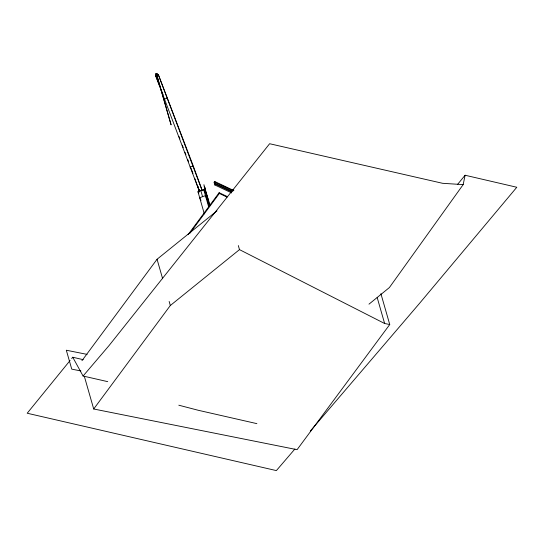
<?xml version="1.0" encoding="UTF-8"?>
<svg xmlns="http://www.w3.org/2000/svg" width="544" height="544" viewBox="0 0 544 544"><rect width="100%" height="100%" fill="white"/><g stroke="black" fill="none" stroke-linecap="round" stroke-linejoin="round"><path stroke-width="0.82" d="M156.604 74.508L171.102 124.868L156.91 75.364L156.971 73.406L155.618 73.889L156.25 75.256L156.91 75.364L157.61 74.773L156.971 73.406M199.233 190.958L155.577 75.494L158.284 74.535L193.113 165.546L202.218 190.556M155.618 73.889L156.91 75.364L156.93 75.011M202.239 190.76L158.284 74.535M368.982 304.164L389.395 287.552L463.168 184.62L465.113 175.243L516.8 187.258L419.478 303.43L310.27 431.106M81.954 360.692L157.06 259.257L217.002 210.827M188.122 234.586L219.144 192.692L227.562 196.71M189.842 233.315L219.361 193.446L219.144 192.692M93.704 408.993L170.32 305.51L239.489 249.628L384.628 323.496L389.742 324.523L297.078 449.677L93.704 408.993L84.402 376.53M70.088 360.495L27.2 413.236L276.372 470.594L294.916 448.984M71.679 358.537L72.746 357.231L83.232 359.686M457.586 184.382L465.113 175.243M72.746 357.231L83.082 376.026L109.038 345.583L269.627 143.725L442.585 183.301L463.168 184.62M233.254 190.264L214.819 181.553L214.03 182.22L214.248 182.981L232.288 191.515M214.248 182.981L215.036 182.308L232.703 190.658M215.601 184.287L215.383 183.532L214.594 184.198L214.812 184.96L215.601 184.287L231.737 191.91M231.703 190.114L232.499 189.441L233.94 190.121M155.55 75.847L158.263 74.882M164.193 99.198L166.906 98.24M190.033 167.096L192.739 166.138M204.326 213.887L197.968 191.699L203.728 189.652L207.502 197.356L210.29 205.482M87.122 354.389L66.32 350.227L71.74 369.131L80.893 370.96M256.884 423.64L198.315 410.292L178.806 405.205M83.082 376.026L107.719 381.65M214.812 184.96L231.717 192.943M219.361 193.446L227.011 197.105M198.376 187.129L198.166 186.728L198.961 191.556M210.079 205.632L205.442 195.643L199.682 197.69L200.988 200.512M197.968 191.699L198.73 193.351L198.594 192.868M155.577 75.494L159.773 86.278M160.976 89.359L163.071 94.758M178.99 136.503L179.894 138.87M182.294 145.187L183.199 147.56M185.001 152.293L185.905 154.666M187.707 159.399L188.605 161.765M190.978 168.069L192.97 173.543M194.677 178.228L199.512 191.515M156.298 73.651L156.91 75.364M380.902 293.685L389.742 324.523M377.182 297.527L384.628 323.496M232.499 189.441L232.961 191.053M238.326 245.575L239.489 249.628M214.819 181.553L215.036 182.308M207.08 199.172L209.168 206.455M203.728 189.652L208.692 206.985M200.845 190.679L202.565 196.67M157.06 259.257L162.642 278.732M169.157 301.451L170.32 305.51M207.502 197.356L204.775 188.523L205.523 192.984M208.461 200.301L203.925 184.681L205.251 192.732M198.961 189.462L199.376 190.937M198.757 189.026L199.009 190.427M199.016 190.57L199.267 192.059M204.721 187.415L204.517 186.98L205.34 189.625L204.721 187.415"/></g></svg>
